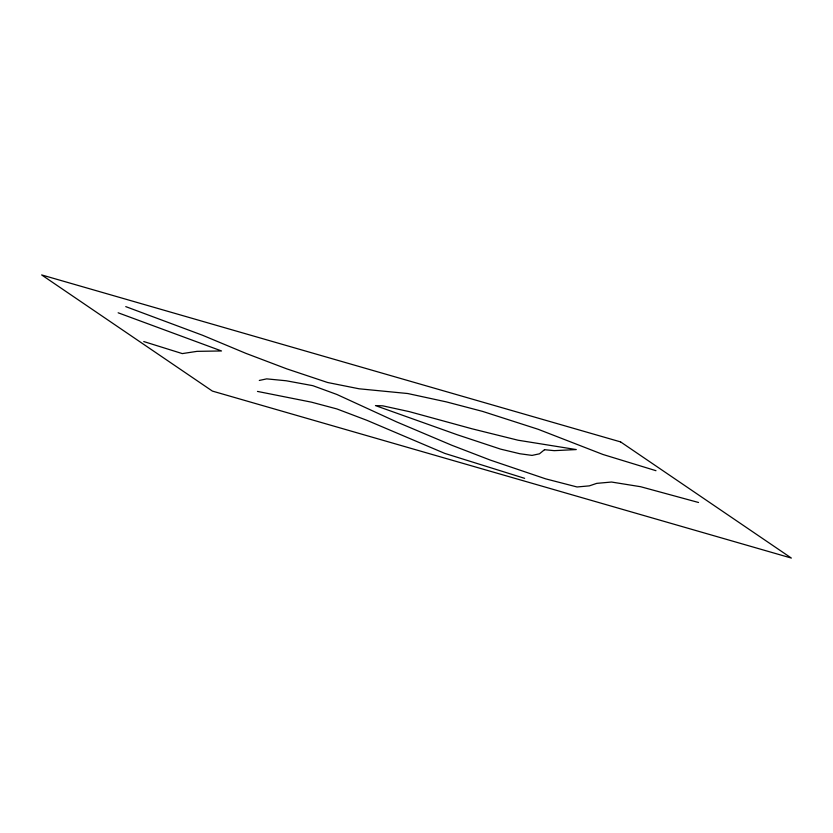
<?xml version="1.0" encoding="UTF-8"?>
<svg xmlns="http://www.w3.org/2000/svg" width="833" height="833" viewBox="0 0 833 833"><rect width="100%" height="100%" fill="white"/><g stroke="black" fill="none" stroke-linecap="round" stroke-linejoin="round"><path stroke-width="1.25" d="M259.292 380.452L266.695 378.869L286.156 380.764L312.812 385.669L336.855 394.457L396.716 421.946L451.871 445.291L490.304 460.087L545.657 478.85L577.061 486.972L589.327 485.868L596.772 483.359L611.495 482.036L640.598 486.711L698.533 502.486M257.47 391.416L311.448 402.162L336.844 408.92L366.999 420.353L444.687 453.36L524.623 478.34M655.977 470.697L602.946 454.474L538.097 429.266L482.692 411.429L446.467 401.912L407.754 393.53L359.096 388.792L327.608 382.503L286.687 368.832L245.839 353.338L202.658 335.303L125.752 306.617M143.745 341.551L182.302 353.598L197.067 351.349L221.516 350.964L118.151 312.791M544.511 449.705L539.451 453.818L532.048 455.401L519.907 453.756L500.56 449.112L457.223 434.753L375.454 405.588L382.774 405.838L409.388 411.658L472.144 428.828L518.064 440.22L576.28 449.57L554.247 450.653L544.511 449.705M620.606 441.906L41.65 274.932L212.394 391.094L791.35 558.068L620.606 441.906"/></g></svg>
